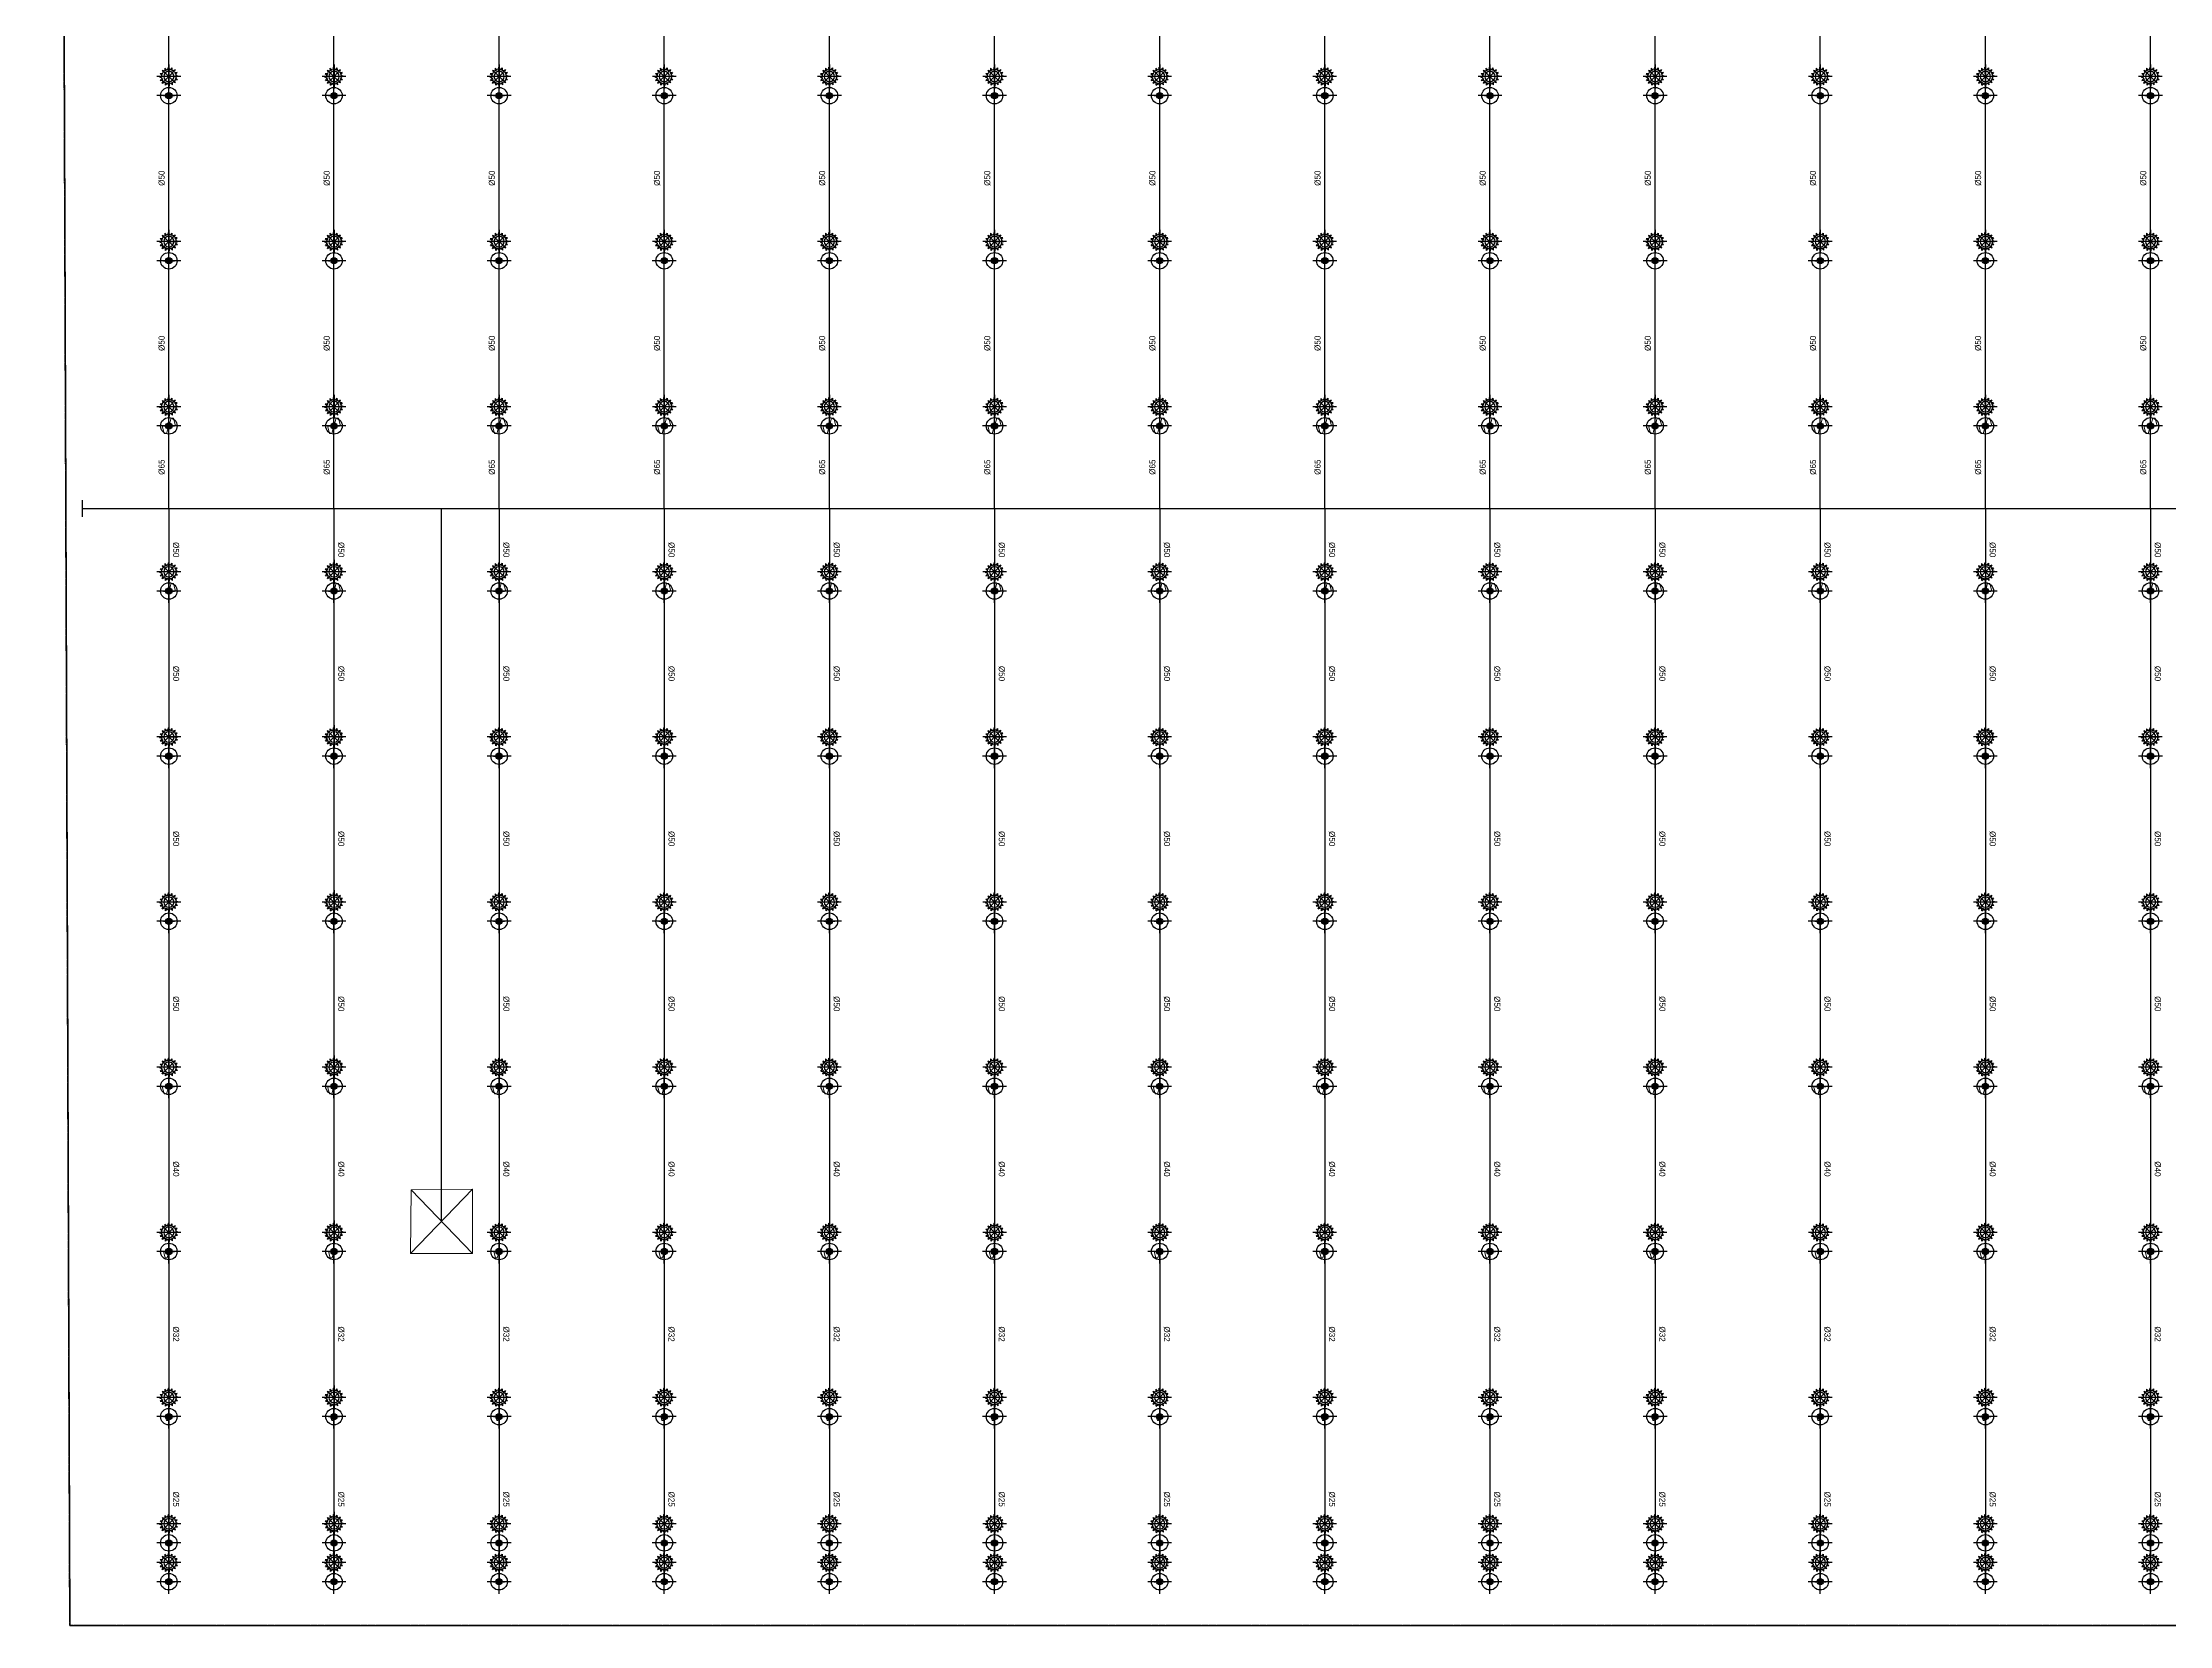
# Model space of a CAD drawing. Header units: millimetres. Extents: x 1706 to 534926, y -578380 to 27192.
# Drawn here: x 239674 to 278313, y -522271 to -493512 of the extents above; entities that cross this region are included whole.
import ezdxf

# ---------------------------------------------------------------- set-up
doc = ezdxf.new("R2010")
doc.units = ezdxf.units.MM
doc.linetypes.add('DASHDOT', pattern=[1, 0.5, -0.25, 0, -0.25])
doc.linetypes.add('DASHED', pattern=[19.05, 12.7, -6.35])
doc.layers.get('0').update_dxf_attribs({"color": 251})
for name, color, linetype in [('25∅', 1, 'DASHDOT'), ('floor boundary', 5, 'Continuous'), ('sprinkler - pipe branch', 1, 'Continuous'), ('sprinkler - pipe branch labels', 7, 'Continuous'), ('sprinkler - pipe branch markers', 8, 'Continuous'), ('sprinkler - pipe main', 1, 'Continuous'), ('sprinkler - pipe reducer', 30, 'Continuous'), ('sprinkler - sprinkler (above)', 4, 'Continuous')]:
    doc.layers.add(name, color=color, linetype=linetype)
doc.layers.add('FF-PENDENT SPRINKLER', color=7, linetype='Continuous', true_color=0xcc0099)
doc.layers.add('McD-FIRE-SPRINKLER LINES', color=1, linetype='Continuous', lineweight=9)

# ---------------------------------------------------------------- blocks, each defined once
blk = doc.blocks.new('shaft')
at = {"layer": 'McD-FIRE-SPRINKLER LINES'}
blk.add_lwpolyline([(-550, 570), (-564, -585), (564, -585), (564, 584)], close=True, dxfattribs=at)
for points in [[(564, 584), (-564, -585)], [(-550, 570), (564, -585)]]:
    blk.add_lwpolyline(points, dxfattribs=at)
blk = doc.blocks.new('UPRIGHT SPRINKLER -68°C')
at = {"color": 5}
for p, q in [((-106, 3, 3), (-81, 13, 3)), ((-106, 3, 3), (-82, -7, 3)), ((-74, 76, 3), (-49, 65, 3)), ((-74, 76, 3), (-64, 51, 3)), ((3, 106, 3), (-9, 80, 3)), ((3, 106, 3), (13, 79, 3)), ((76, 74, 3), (49, 63, 3)), ((76, 74, 3), (65, 47, 3)), ((105, -3, 3), (79, 9, 3)), ((-76, -73, 3), (-66, -49, 3)), ((-76, -73, 3), (-53, -63, 3)), ((-4, -105, 3), (-13, -81, 3)), ((-4, -105, 3), (7, -81, 3)), ((72, -77, 3), (47, -66, 3)), ((72, -77, 3), (62, -51, 3)), ((105, -3, 3), (79, -13, 3))]:
    blk.add_line(p, q, dxfattribs=at)
at = {"color": 6}
for p, q in [((-1, -1, 3), (-106, 4, 3)), ((-96, 45, 3), (-78, 25, 3)), ((-96, 45, 3), (-69, 44, 3)), ((72, -77, 3), (-74, 76, 3)), ((-36, 100, 3), (-38, 72, 3)), ((-36, 100, 3), (-17, 79, 3)), ((-1, -1, 3), (3, 106, 3)), ((76, 74, 3), (-1, -1, 3)), ((43, 98, 3), (21, 77, 3)), ((43, 98, 3), (42, 68, 3)), ((99, 38, 3), (70, 39, 3)), ((99, 38, 3), (78, 18, 3)), ((-99, -35, 3), (-80, -18, 3)), ((-99, -35, 3), (-74, -36, 3)), ((-76, -73, 3), (-1, -1, 3)), ((-45, -95, 3), (-44, -70, 3)), ((-45, -95, 3), (-26, -78, 3)), ((-1, -1, 3), (-4, -105, 3)), ((-1, -1, 3), (105, -3, 3)), ((36, -98, 3), (19, -79, 3)), ((36, -98, 3), (38, -72, 3)), ((96, -43, 3), (69, -42, 3)), ((96, -43, 3), (77, -22, 3))]:
    blk.add_line(p, q, dxfattribs=at)
at = {"color": 5, "elevation": 3}
for points in [[(-1, -136), (-1, 135)], [(-137, -1), (135, -1)]]:
    blk.add_lwpolyline(points, dxfattribs=at)
at = {"color": 3}
blk.add_circle((-1, -1, 3), 59.2, dxfattribs=at)
at = {"color": 5}
for start, end in [(140.8422, 170.3714), (95.6315, 125.6992), (51.7639, 79.8685), (6.8313, 35.8146), (184.8407, 216.5012), (230.6178, 261.7138), (276.0216, 306.5945), (321.5184, 351.2266)]:
    blk.add_arc((-1, -1, 3), 81.1, start, end, dxfattribs=at)
blk = doc.blocks.new('PENDENT SPRINKLER (RG)')
at = {"linetype": 'Continuous', "extrusion": (0.000667552, -0.000166966, 1)}
h = blk.add_hatch(color=5, dxfattribs=at)
h.dxf.hatch_style = 1
edge = h.paths.add_edge_path()
edge.add_arc((0, 0), 56.7, 44.562, 404.562, ccw=False)
at = {"layer": '25∅', "linetype": 'Continuous', "extrusion": (0.000667552, -0.000166966, 1)}
h = blk.add_hatch(color=5, dxfattribs=at)
h.dxf.hatch_style = 1
edge = h.paths.add_edge_path()
edge.add_arc((0, 0), 56.7, 44.562, 404.562, ccw=False)
at = {"color": 222, "linetype": 'Continuous', "true_color": 0xcc0099, "extrusion": (0.000667073, -0.000166479, 1)}
for points in [[(0, -217), (0, 217)], [(-217, 0), (217, 0)]]:
    blk.add_lwpolyline(points, dxfattribs=at)
at = {"color": 222, "linetype": 'Continuous', "true_color": 0xcc0099, "extrusion": (0.000667552, -0.000166966, 1)}
blk.add_circle((0, 0), 150, dxfattribs=at)
at = {"color": 5, "linetype": 'Continuous', "extrusion": (0.000667552, -0.000166966, 1)}
blk.add_circle((0, 0), 56.7, dxfattribs=at)
at = {"layer": '25∅', "color": 5, "linetype": 'Continuous', "extrusion": (0.000667552, -0.000166966, 1)}
blk.add_circle((0, 0), 56.7, dxfattribs=at)
at = {"layer": 'FF-PENDENT SPRINKLER', "extrusion": (1.02436e-19, 0, -1), "xscale": 1.588226225829954, "yscale": 1.588226225829954, "zscale": 1.588226225829954}
blk.add_blockref('UPRIGHT SPRINKLER -68°C', (-346, 1, -4), dxfattribs=at)
blk = doc.blocks.new('reducer')
at = {"layer": 'McD-FIRE-SPRINKLER LINES'}
blk.add_lwpolyline([(16, 55), (33, 55), (48, 0), (0, 0)], close=True, dxfattribs=at)

msp = doc.modelspace()

# ---------------------------------------------------------------- linework, layer by layer
at = {"layer": 'floor boundary'}
msp.add_lwpolyline([(239673.856, -383177.8), (240169.16, -522270.843), (318922.686, -522270.843), (318922.686, -463861.665), (296138.648, -463861.665)], close=True, dxfattribs=at)
at = {"layer": 'floor boundary', "linetype": 'DASHED'}
msp.add_lwpolyline([(240013.942, -478682.031), (318922.686, -478682.031), (318922.686, -522270.843), (240169.16, -522270.843)], close=True, dxfattribs=at)
at = {"layer": 'McD-FIRE-SPRINKLER LINES'}
msp.add_lwpolyline([(239673.856, -383177.8), (240169.16, -522270.843), (318922.686, -522270.843), (318922.686, -463861.665), (296138.648, -463861.665)], close=True, dxfattribs=at)
at = {"layer": 'sprinkler - pipe branch'}
for points in [[(241968.314, -494476.437), (241968.314, -491476.437)], [(244968.314, -494476.437), (244968.314, -491476.437)], [(247968.314, -494476.437), (247968.314, -491476.437)], [(250968.314, -494476.437), (250968.314, -491476.437)], [(253968.314, -494476.437), (253968.314, -491476.437)], [(256968.314, -494476.437), (256968.314, -491476.437)], [(259968.314, -494476.437), (259968.314, -491476.437)], [(262968.314, -494476.437), (262968.314, -491476.437)], [(265968.314, -494476.437), (265968.314, -491476.437)], [(268968.314, -494476.437), (268968.314, -491476.437)], [(271968.314, -494476.437), (271968.314, -491476.437)], [(274968.314, -494476.437), (274968.314, -491476.437)], [(277968.314, -494476.437), (277968.314, -491476.437)], [(241968.314, -497476.437), (241968.314, -494476.437)], [(244968.314, -497476.437), (244968.314, -494476.437)], [(247968.314, -497476.437), (247968.314, -494476.437)], [(250968.314, -497476.437), (250968.314, -494476.437)], [(253968.314, -497476.437), (253968.314, -494476.437)], [(256968.314, -497476.437), (256968.314, -494476.437)], [(259968.314, -497476.437), (259968.314, -494476.437)], [(262968.314, -497476.437), (262968.314, -494476.437)], [(265968.314, -497476.437), (265968.314, -494476.437)], [(268968.314, -497476.437), (268968.314, -494476.437)], [(271968.314, -497476.437), (271968.314, -494476.437)], [(274968.314, -497476.437), (274968.314, -494476.437)], [(277968.314, -497476.437), (277968.314, -494476.437)], [(241968.314, -500476.437), (241968.314, -497476.437)], [(244968.314, -500476.437), (244968.314, -497476.437)], [(247968.314, -500476.437), (247968.314, -497476.437)], [(250968.314, -500476.437), (250968.314, -497476.437)], [(253968.314, -500476.437), (253968.314, -497476.437)], [(256968.314, -500476.437), (256968.314, -497476.437)], [(259968.314, -500476.437), (259968.314, -497476.437)], [(262968.314, -500476.437), (262968.314, -497476.437)], [(265968.314, -500476.437), (265968.314, -497476.437)], [(268968.314, -500476.437), (268968.314, -497476.437)], [(271968.314, -500476.437), (271968.314, -497476.437)], [(274968.314, -500476.437), (274968.314, -497476.437)], [(277968.314, -500476.437), (277968.314, -497476.437)], [(241968.314, -501976.437), (241968.314, -500476.437)], [(244968.314, -501976.437), (244968.314, -500476.437)], [(247968.314, -501976.437), (247968.314, -500476.437)], [(250968.314, -501976.437), (250968.314, -500476.437)], [(253968.314, -501976.437), (253968.314, -500476.437)], [(256968.314, -501976.437), (256968.314, -500476.437)], [(259968.314, -501976.437), (259968.314, -500476.437)], [(262968.314, -501976.437), (262968.314, -500476.437)], [(265968.314, -501976.437), (265968.314, -500476.437)], [(268968.314, -501976.437), (268968.314, -500476.437)], [(271968.314, -501976.437), (271968.314, -500476.437)], [(274968.314, -501976.437), (274968.314, -500476.437)], [(277968.314, -501976.437), (277968.314, -500476.437)], [(241968.314, -501976.437), (241968.314, -503476.437)], [(244968.314, -501976.437), (244968.314, -503476.437)], [(247968.314, -501976.437), (247968.314, -503476.437)], [(250968.314, -501976.437), (250968.314, -503476.437)], [(253968.314, -501976.437), (253968.314, -503476.437)], [(256968.314, -501976.437), (256968.314, -503476.437)], [(259968.314, -501976.437), (259968.314, -503476.437)], [(262968.314, -501976.437), (262968.314, -503476.437)], [(265968.314, -501976.437), (265968.314, -503476.437)], [(268968.314, -501976.437), (268968.314, -503476.437)], [(271968.314, -501976.437), (271968.314, -503476.437)], [(274968.314, -501976.437), (274968.314, -503476.437)], [(277968.314, -501976.437), (277968.314, -503476.437)], [(241968.314, -503476.437), (241968.314, -506476.437)], [(244968.314, -503476.437), (244968.314, -506476.437)], [(247968.314, -503476.437), (247968.314, -506476.437)], [(250968.314, -503476.437), (250968.314, -506476.437)], [(253968.314, -503476.437), (253968.314, -506476.437)], [(256968.314, -503476.437), (256968.314, -506476.437)], [(259968.314, -503476.437), (259968.314, -506476.437)], [(262968.314, -503476.437), (262968.314, -506476.437)], [(265968.314, -503476.437), (265968.314, -506476.437)], [(268968.314, -503476.437), (268968.314, -506476.437)], [(271968.314, -503476.437), (271968.314, -506476.437)], [(274968.314, -503476.437), (274968.314, -506476.437)], [(277968.314, -503476.437), (277968.314, -506476.437)], [(241968.314, -506476.437), (241968.314, -509476.437)], [(244968.314, -506476.437), (244968.314, -509476.437)], [(247968.314, -506476.437), (247968.314, -509476.437)], [(250968.314, -506476.437), (250968.314, -509476.437)], [(253968.314, -506476.437), (253968.314, -509476.437)], [(256968.314, -506476.437), (256968.314, -509476.437)], [(259968.314, -506476.437), (259968.314, -509476.437)], [(262968.314, -506476.437), (262968.314, -509476.437)], [(265968.314, -506476.437), (265968.314, -509476.437)], [(268968.314, -506476.437), (268968.314, -509476.437)], [(271968.314, -506476.437), (271968.314, -509476.437)], [(274968.314, -506476.437), (274968.314, -509476.437)], [(277968.314, -506476.437), (277968.314, -509476.437)], [(241968.314, -509476.437), (241968.314, -512476.437)], [(244968.314, -509476.437), (244968.314, -512476.437)], [(247968.314, -509476.437), (247968.314, -512476.437)], [(250968.314, -509476.437), (250968.314, -512476.437)], [(253968.314, -509476.437), (253968.314, -512476.437)], [(256968.314, -509476.437), (256968.314, -512476.437)], [(259968.314, -509476.437), (259968.314, -512476.437)], [(262968.314, -509476.437), (262968.314, -512476.437)], [(265968.314, -509476.437), (265968.314, -512476.437)], [(268968.314, -509476.437), (268968.314, -512476.437)], [(271968.314, -509476.437), (271968.314, -512476.437)], [(274968.314, -509476.437), (274968.314, -512476.437)], [(277968.314, -509476.437), (277968.314, -512476.437)], [(241968.314, -512476.437), (241968.314, -515476.437)], [(244968.314, -512476.437), (244968.314, -515476.437)], [(247968.314, -512476.437), (247968.314, -515476.437)], [(250968.314, -512476.437), (250968.314, -515476.437)], [(253968.314, -512476.437), (253968.314, -515476.437)], [(256968.314, -512476.437), (256968.314, -515476.437)], [(259968.314, -512476.437), (259968.314, -515476.437)], [(262968.314, -512476.437), (262968.314, -515476.437)], [(265968.314, -512476.437), (265968.314, -515476.437)], [(268968.314, -512476.437), (268968.314, -515476.437)], [(271968.314, -512476.437), (271968.314, -515476.437)], [(274968.314, -512476.437), (274968.314, -515476.437)], [(277968.314, -512476.437), (277968.314, -515476.437)], [(241968.314, -515476.437), (241968.314, -518476.437)], [(244968.314, -515476.437), (244968.314, -518476.437)], [(247968.314, -515476.437), (247968.314, -518476.437)], [(250968.314, -515476.437), (250968.314, -518476.437)], [(253968.314, -515476.437), (253968.314, -518476.437)], [(256968.314, -515476.437), (256968.314, -518476.437)], [(259968.314, -515476.437), (259968.314, -518476.437)], [(262968.314, -515476.437), (262968.314, -518476.437)], [(265968.314, -515476.437), (265968.314, -518476.437)], [(268968.314, -515476.437), (268968.314, -518476.437)], [(271968.314, -515476.437), (271968.314, -518476.437)], [(274968.314, -515476.437), (274968.314, -518476.437)], [(277968.314, -515476.437), (277968.314, -518476.437)], [(241968.314, -518476.437), (241968.314, -521476.437)], [(244968.314, -518476.437), (244968.314, -521476.437)], [(247968.314, -518476.437), (247968.314, -521476.437)], [(250968.314, -518476.437), (250968.314, -521476.437)], [(253968.314, -518476.437), (253968.314, -521476.437)], [(256968.314, -518476.437), (256968.314, -521476.437)], [(259968.314, -518476.437), (259968.314, -521476.437)], [(262968.314, -518476.437), (262968.314, -521476.437)], [(265968.314, -518476.437), (265968.314, -521476.437)], [(268968.314, -518476.437), (268968.314, -521476.437)], [(271968.314, -518476.437), (271968.314, -521476.437)], [(274968.314, -518476.437), (274968.314, -521476.437)], [(277968.314, -518476.437), (277968.314, -521476.437)]]:
    msp.add_lwpolyline(points, dxfattribs=at)
at = {"layer": 'sprinkler - pipe branch markers'}
for p, q in [((241868.314, -494476.437), (242068.314, -494476.437)), ((244868.314, -494476.437), (245068.314, -494476.437)), ((247868.314, -494476.437), (248068.314, -494476.437)), ((250868.314, -494476.437), (251068.314, -494476.437)), ((253868.314, -494476.437), (254068.314, -494476.437)), ((256868.314, -494476.437), (257068.314, -494476.437)), ((259868.314, -494476.437), (260068.314, -494476.437)), ((262868.314, -494476.437), (263068.314, -494476.437)), ((265868.314, -494476.437), (266068.314, -494476.437)), ((268868.314, -494476.437), (269068.314, -494476.437)), ((271868.314, -494476.437), (272068.314, -494476.437)), ((274868.314, -494476.437), (275068.314, -494476.437)), ((277868.314, -494476.437), (278068.314, -494476.437)), ((241868.314, -497476.437), (242068.314, -497476.437)), ((244868.314, -497476.437), (245068.314, -497476.437)), ((247868.314, -497476.437), (248068.314, -497476.437)), ((250868.314, -497476.437), (251068.314, -497476.437)), ((253868.314, -497476.437), (254068.314, -497476.437)), ((256868.314, -497476.437), (257068.314, -497476.437)), ((259868.314, -497476.437), (260068.314, -497476.437)), ((262868.314, -497476.437), (263068.314, -497476.437)), ((265868.314, -497476.437), (266068.314, -497476.437)), ((268868.314, -497476.437), (269068.314, -497476.437)), ((271868.314, -497476.437), (272068.314, -497476.437)), ((274868.314, -497476.437), (275068.314, -497476.437)), ((277868.314, -497476.437), (278068.314, -497476.437)), ((241868.314, -500476.437), (242068.314, -500476.437)), ((244868.314, -500476.437), (245068.314, -500476.437)), ((247868.314, -500476.437), (248068.314, -500476.437)), ((250868.314, -500476.437), (251068.314, -500476.437)), ((253868.314, -500476.437), (254068.314, -500476.437)), ((256868.314, -500476.437), (257068.314, -500476.437)), ((259868.314, -500476.437), (260068.314, -500476.437)), ((262868.314, -500476.437), (263068.314, -500476.437)), ((265868.314, -500476.437), (266068.314, -500476.437)), ((268868.314, -500476.437), (269068.314, -500476.437)), ((271868.314, -500476.437), (272068.314, -500476.437)), ((274868.314, -500476.437), (275068.314, -500476.437)), ((277868.314, -500476.437), (278068.314, -500476.437)), ((241868.314, -503476.437), (242068.314, -503476.437)), ((244868.314, -503476.437), (245068.314, -503476.437)), ((247868.314, -503476.437), (248068.314, -503476.437)), ((250868.314, -503476.437), (251068.314, -503476.437)), ((253868.314, -503476.437), (254068.314, -503476.437)), ((256868.314, -503476.437), (257068.314, -503476.437)), ((259868.314, -503476.437), (260068.314, -503476.437)), ((262868.314, -503476.437), (263068.314, -503476.437)), ((265868.314, -503476.437), (266068.314, -503476.437)), ((268868.314, -503476.437), (269068.314, -503476.437)), ((271868.314, -503476.437), (272068.314, -503476.437)), ((274868.314, -503476.437), (275068.314, -503476.437)), ((277868.314, -503476.437), (278068.314, -503476.437)), ((241868.314, -506476.437), (242068.314, -506476.437)), ((244868.314, -506476.437), (245068.314, -506476.437)), ((247868.314, -506476.437), (248068.314, -506476.437)), ((250868.314, -506476.437), (251068.314, -506476.437)), ((253868.314, -506476.437), (254068.314, -506476.437)), ((256868.314, -506476.437), (257068.314, -506476.437)), ((259868.314, -506476.437), (260068.314, -506476.437)), ((262868.314, -506476.437), (263068.314, -506476.437)), ((265868.314, -506476.437), (266068.314, -506476.437)), ((268868.314, -506476.437), (269068.314, -506476.437)), ((271868.314, -506476.437), (272068.314, -506476.437)), ((274868.314, -506476.437), (275068.314, -506476.437)), ((277868.314, -506476.437), (278068.314, -506476.437)), ((241868.314, -509476.437), (242068.314, -509476.437)), ((244868.314, -509476.437), (245068.314, -509476.437)), ((247868.314, -509476.437), (248068.314, -509476.437)), ((250868.314, -509476.437), (251068.314, -509476.437)), ((253868.314, -509476.437), (254068.314, -509476.437)), ((256868.314, -509476.437), (257068.314, -509476.437)), ((259868.314, -509476.437), (260068.314, -509476.437)), ((262868.314, -509476.437), (263068.314, -509476.437)), ((265868.314, -509476.437), (266068.314, -509476.437)), ((268868.314, -509476.437), (269068.314, -509476.437)), ((271868.314, -509476.437), (272068.314, -509476.437)), ((274868.314, -509476.437), (275068.314, -509476.437)), ((277868.314, -509476.437), (278068.314, -509476.437)), ((241868.314, -512476.437), (242068.314, -512476.437)), ((244868.314, -512476.437), (245068.314, -512476.437)), ((247868.314, -512476.437), (248068.314, -512476.437)), ((250868.314, -512476.437), (251068.314, -512476.437)), ((253868.314, -512476.437), (254068.314, -512476.437)), ((256868.314, -512476.437), (257068.314, -512476.437)), ((259868.314, -512476.437), (260068.314, -512476.437)), ((262868.314, -512476.437), (263068.314, -512476.437)), ((265868.314, -512476.437), (266068.314, -512476.437)), ((268868.314, -512476.437), (269068.314, -512476.437)), ((271868.314, -512476.437), (272068.314, -512476.437)), ((274868.314, -512476.437), (275068.314, -512476.437)), ((277868.314, -512476.437), (278068.314, -512476.437)), ((241868.314, -515476.437), (242068.314, -515476.437)), ((244868.314, -515476.437), (245068.314, -515476.437)), ((247868.314, -515476.437), (248068.314, -515476.437)), ((250868.314, -515476.437), (251068.314, -515476.437)), ((253868.314, -515476.437), (254068.314, -515476.437)), ((256868.314, -515476.437), (257068.314, -515476.437)), ((259868.314, -515476.437), (260068.314, -515476.437)), ((262868.314, -515476.437), (263068.314, -515476.437)), ((265868.314, -515476.437), (266068.314, -515476.437)), ((268868.314, -515476.437), (269068.314, -515476.437)), ((271868.314, -515476.437), (272068.314, -515476.437)), ((274868.314, -515476.437), (275068.314, -515476.437)), ((277868.314, -515476.437), (278068.314, -515476.437)), ((241868.314, -518476.437), (242068.314, -518476.437)), ((244868.314, -518476.437), (245068.314, -518476.437)), ((247868.314, -518476.437), (248068.314, -518476.437)), ((250868.314, -518476.437), (251068.314, -518476.437)), ((253868.314, -518476.437), (254068.314, -518476.437)), ((256868.314, -518476.437), (257068.314, -518476.437)), ((259868.314, -518476.437), (260068.314, -518476.437)), ((262868.314, -518476.437), (263068.314, -518476.437)), ((265868.314, -518476.437), (266068.314, -518476.437)), ((268868.314, -518476.437), (269068.314, -518476.437)), ((271868.314, -518476.437), (272068.314, -518476.437)), ((274868.314, -518476.437), (275068.314, -518476.437)), ((277868.314, -518476.437), (278068.314, -518476.437)), ((241868.314, -521476.437), (242068.314, -521476.437)), ((244868.314, -521476.437), (245068.314, -521476.437)), ((247868.314, -521476.437), (248068.314, -521476.437)), ((250868.314, -521476.437), (251068.314, -521476.437)), ((253868.314, -521476.437), (254068.314, -521476.437)), ((256868.314, -521476.437), (257068.314, -521476.437)), ((259868.314, -521476.437), (260068.314, -521476.437)), ((262868.314, -521476.437), (263068.314, -521476.437)), ((265868.314, -521476.437), (266068.314, -521476.437)), ((268868.314, -521476.437), (269068.314, -521476.437)), ((271868.314, -521476.437), (272068.314, -521476.437)), ((274868.314, -521476.437), (275068.314, -521476.437)), ((277868.314, -521476.437), (278068.314, -521476.437))]:
    msp.add_line(p, q, dxfattribs=at)
at = {"layer": 'sprinkler - pipe main'}
for points in [[(240396.892, -502126.437), (240396.892, -501826.437)], [(240396.892, -501976.437), (318622.686, -501976.437)], [(246920.636, -514925.246), (246920.636, -501976.437)]]:
    msp.add_lwpolyline(points, dxfattribs=at)

# ---------------------------------------------------------------- block references
at = {"layer": 'McD-FIRE-SPRINKLER LINES'}
msp.add_blockref('shaft', (246920.636, -514925.246), dxfattribs=at)
at = {"layer": 'sprinkler - pipe reducer', "color": 30, "xscale": 2.5, "yscale": 2.5, "zscale": 2.5}
for p in [(241968.314, -500476.437), (244968.314, -500476.437), (247968.314, -500476.437), (250968.314, -500476.437), (253968.314, -500476.437), (256968.314, -500476.437), (259968.314, -500476.437), (262968.314, -500476.437), (265968.314, -500476.437), (268968.314, -500476.437), (271968.314, -500476.437), (274968.314, -500476.437), (277968.314, -500476.437), (241968.314, -503476.437), (244968.314, -503476.437), (247968.314, -503476.437), (250968.314, -503476.437), (253968.314, -503476.437), (256968.314, -503476.437), (259968.314, -503476.437), (262968.314, -503476.437), (265968.314, -503476.437), (268968.314, -503476.437), (271968.314, -503476.437), (274968.314, -503476.437), (277968.314, -503476.437)]:
    msp.add_blockref('reducer', p, dxfattribs=at)
at = {"layer": 'sprinkler - pipe reducer', "color": 30, "rotation": 180}
for p, xscale, yscale, zscale in [((241968.314, -500476.437), 2.5, 2.5, 2.5), ((244968.314, -500476.437), 2.5, 2.5, 2.5), ((247968.314, -500476.437), 2.5, 2.5, 2.5), ((250968.314, -500476.437), 2.5, 2.5, 2.5), ((253968.314, -500476.437), 2.5, 2.5, 2.5), ((256968.314, -500476.437), 2.5, 2.5, 2.5), ((259968.314, -500476.437), 2.5, 2.5, 2.5), ((262968.314, -500476.437), 2.5, 2.5, 2.5), ((265968.314, -500476.437), 2.5, 2.5, 2.5), ((268968.314, -500476.437), 2.5, 2.5, 2.5), ((271968.314, -500476.437), 2.5, 2.5, 2.5), ((274968.314, -500476.437), 2.5, 2.5, 2.5), ((277968.314, -500476.437), 2.5, 2.5, 2.5), ((241968.314, -512476.437), 2.5, 2.5, 2.5), ((244968.314, -512476.437), 2.5, 2.5, 2.5), ((247968.314, -512476.437), 2.5, 2.5, 2.5), ((250968.314, -512476.437), 2.5, 2.5, 2.5), ((253968.314, -512476.437), 2.5, 2.5, 2.5), ((256968.314, -512476.437), 2.5, 2.5, 2.5), ((259968.314, -512476.437), 2.5, 2.5, 2.5), ((262968.314, -512476.437), 2.5, 2.5, 2.5), ((265968.314, -512476.437), 2.5, 2.5, 2.5), ((268968.314, -512476.437), 2.5, 2.5, 2.5), ((271968.314, -512476.437), 2.5, 2.5, 2.5), ((274968.314, -512476.437), 2.5, 2.5, 2.5), ((277968.314, -512476.437), 2.5, 2.5, 2.5), ((241968.314, -515476.437), 2.061508256296826, 2.061508256296826, 2.061508256296826), ((244968.314, -515476.437), 2.061508256296826, 2.061508256296826, 2.061508256296826), ((247968.314, -515476.437), 2.061508256296826, 2.061508256296826, 2.061508256296826), ((250968.314, -515476.437), 2.061508256296826, 2.061508256296826, 2.061508256296826), ((253968.314, -515476.437), 2.061508256296826, 2.061508256296826, 2.061508256296826), ((256968.314, -515476.437), 2.061508256296826, 2.061508256296826, 2.061508256296826), ((259968.314, -515476.437), 2.061508256296826, 2.061508256296826, 2.061508256296826), ((262968.314, -515476.437), 2.061508256296826, 2.061508256296826, 2.061508256296826), ((265968.314, -515476.437), 2.061508256296826, 2.061508256296826, 2.061508256296826), ((268968.314, -515476.437), 2.061508256296826, 2.061508256296826, 2.061508256296826), ((271968.314, -515476.437), 2.061508256296826, 2.061508256296826, 2.061508256296826), ((274968.314, -515476.437), 2.061508256296826, 2.061508256296826, 2.061508256296826), ((277968.314, -515476.437), 2.061508256296826, 2.061508256296826, 2.061508256296826), ((241968.314, -518476.437), 1.271941932564014, 1.271941932564014, 1.271941932564014), ((244968.314, -518476.437), 1.271941932564014, 1.271941932564014, 1.271941932564014), ((247968.314, -518476.437), 1.271941932564014, 1.271941932564014, 1.271941932564014), ((250968.314, -518476.437), 1.271941932564014, 1.271941932564014, 1.271941932564014), ((253968.314, -518476.437), 1.271941932564014, 1.271941932564014, 1.271941932564014), ((256968.314, -518476.437), 1.271941932564014, 1.271941932564014, 1.271941932564014), ((259968.314, -518476.437), 1.271941932564014, 1.271941932564014, 1.271941932564014), ((262968.314, -518476.437), 1.271941932564014, 1.271941932564014, 1.271941932564014), ((265968.314, -518476.437), 1.271941932564014, 1.271941932564014, 1.271941932564014), ((268968.314, -518476.437), 1.271941932564014, 1.271941932564014, 1.271941932564014), ((271968.314, -518476.437), 1.271941932564014, 1.271941932564014, 1.271941932564014), ((274968.314, -518476.437), 1.271941932564014, 1.271941932564014, 1.271941932564014), ((277968.314, -518476.437), 1.271941932564014, 1.271941932564014, 1.271941932564014)]:
    msp.add_blockref('reducer', p, dxfattribs=dict(at, xscale=xscale, yscale=yscale, zscale=zscale))
at = {"layer": 'sprinkler - sprinkler (above)', "rotation": 90}
for p in [(241968.314, -494476.437), (244968.314, -494476.437), (247968.314, -494476.437), (250968.314, -494476.437), (253968.314, -494476.437), (256968.314, -494476.437), (259968.314, -494476.437), (262968.314, -494476.437), (265968.314, -494476.437), (268968.314, -494476.437), (271968.314, -494476.437), (274968.314, -494476.437), (277968.314, -494476.437), (241968.314, -497476.437), (244968.314, -497476.437), (247968.314, -497476.437), (250968.314, -497476.437), (253968.314, -497476.437), (256968.314, -497476.437), (259968.314, -497476.437), (262968.314, -497476.437), (265968.314, -497476.437), (268968.314, -497476.437), (271968.314, -497476.437), (274968.314, -497476.437), (277968.314, -497476.437), (241968.314, -500476.437), (244968.314, -500476.437), (247968.314, -500476.437), (250968.314, -500476.437), (253968.314, -500476.437), (256968.314, -500476.437), (259968.314, -500476.437), (262968.314, -500476.437), (265968.314, -500476.437), (268968.314, -500476.437), (271968.314, -500476.437), (274968.314, -500476.437), (277968.314, -500476.437), (241968.314, -503476.437), (244968.314, -503476.437), (247968.314, -503476.437), (250968.314, -503476.437), (253968.314, -503476.437), (256968.314, -503476.437), (259968.314, -503476.437), (262968.314, -503476.437), (265968.314, -503476.437), (268968.314, -503476.437), (271968.314, -503476.437), (274968.314, -503476.437), (277968.314, -503476.437), (241968.314, -506476.437), (244968.314, -506476.437), (247968.314, -506476.437), (250968.314, -506476.437), (253968.314, -506476.437), (256968.314, -506476.437), (259968.314, -506476.437), (262968.314, -506476.437), (265968.314, -506476.437), (268968.314, -506476.437), (271968.314, -506476.437), (274968.314, -506476.437), (277968.314, -506476.437), (241968.314, -509476.437), (244968.314, -509476.437), (247968.314, -509476.437), (250968.314, -509476.437), (253968.314, -509476.437), (256968.314, -509476.437), (259968.314, -509476.437), (262968.314, -509476.437), (265968.314, -509476.437), (268968.314, -509476.437), (271968.314, -509476.437), (274968.314, -509476.437), (277968.314, -509476.437), (241968.314, -512476.437), (244968.314, -512476.437), (247968.314, -512476.437), (250968.314, -512476.437), (253968.314, -512476.437), (256968.314, -512476.437), (259968.314, -512476.437), (262968.314, -512476.437), (265968.314, -512476.437), (268968.314, -512476.437), (271968.314, -512476.437), (274968.314, -512476.437), (277968.314, -512476.437), (241968.314, -515476.437), (244968.314, -515476.437), (247968.314, -515476.437), (250968.314, -515476.437), (253968.314, -515476.437), (256968.314, -515476.437), (259968.314, -515476.437), (262968.314, -515476.437), (265968.314, -515476.437), (268968.314, -515476.437), (271968.314, -515476.437), (274968.314, -515476.437), (277968.314, -515476.437), (241968.314, -518476.437), (244968.314, -518476.437), (247968.314, -518476.437), (250968.314, -518476.437), (253968.314, -518476.437), (256968.314, -518476.437), (259968.314, -518476.437), (262968.314, -518476.437), (265968.314, -518476.437), (268968.314, -518476.437), (271968.314, -518476.437), (274968.314, -518476.437), (277968.314, -518476.437), (241968.314, -520770.843), (244968.314, -520770.843), (247968.314, -520770.843), (250968.314, -520770.843), (253968.314, -520770.843), (256968.314, -520770.843), (259968.314, -520770.843), (262968.314, -520770.843), (265968.314, -520770.843), (268968.314, -520770.843), (271968.314, -520770.843), (274968.314, -520770.843), (277968.314, -520770.843), (241968.314, -521476.437), (244968.314, -521476.437), (247968.314, -521476.437), (250968.314, -521476.437), (253968.314, -521476.437), (256968.314, -521476.437), (259968.314, -521476.437), (262968.314, -521476.437), (265968.314, -521476.437), (268968.314, -521476.437), (271968.314, -521476.437), (274968.314, -521476.437), (277968.314, -521476.437)]:
    msp.add_blockref('PENDENT SPRINKLER (RG)', p, dxfattribs=at)

# ---------------------------------------------------------------- texts
at = {"layer": 'sprinkler - pipe branch labels', "char_height": 110, "attachment_point": 5}
for s, insert, rotation in [('Ø50', (241838.314, -495976.437), 90), ('Ø50', (244838.314, -495976.437), 90), ('Ø50', (247838.314, -495976.437), 90), ('Ø50', (250838.314, -495976.437), 90), ('Ø50', (253838.314, -495976.437), 90), ('Ø50', (256838.314, -495976.437), 90), ('Ø50', (259838.314, -495976.437), 90), ('Ø50', (262838.314, -495976.437), 90), ('Ø50', (265838.314, -495976.437), 90), ('Ø50', (268838.314, -495976.437), 90), ('Ø50', (271838.314, -495976.437), 90), ('Ø50', (274838.314, -495976.437), 90), ('Ø50', (277838.314, -495976.437), 90), ('Ø50', (241838.314, -498976.437), 90), ('Ø50', (244838.314, -498976.437), 90), ('Ø50', (247838.314, -498976.437), 90), ('Ø50', (250838.314, -498976.437), 90), ('Ø50', (253838.314, -498976.437), 90), ('Ø50', (256838.314, -498976.437), 90), ('Ø50', (259838.314, -498976.437), 90), ('Ø50', (262838.314, -498976.437), 90), ('Ø50', (265838.314, -498976.437), 90), ('Ø50', (268838.314, -498976.437), 90), ('Ø50', (271838.314, -498976.437), 90), ('Ø50', (274838.314, -498976.437), 90), ('Ø50', (277838.314, -498976.437), 90), ('Ø65', (241838.314, -501226.437), 90), ('Ø65', (244838.314, -501226.437), 90), ('Ø65', (247838.314, -501226.437), 90), ('Ø65', (250838.314, -501226.437), 90), ('Ø65', (253838.314, -501226.437), 90), ('Ø65', (256838.314, -501226.437), 90), ('Ø65', (259838.314, -501226.437), 90), ('Ø65', (262838.314, -501226.437), 90), ('Ø65', (265838.314, -501226.437), 90), ('Ø65', (268838.314, -501226.437), 90), ('Ø65', (271838.314, -501226.437), 90), ('Ø65', (274838.314, -501226.437), 90), ('Ø65', (277838.314, -501226.437), 90), ('Ø50', (242098.314, -502726.437), 270), ('Ø50', (245098.314, -502726.437), 270), ('Ø50', (248098.314, -502726.437), 270), ('Ø50', (251098.314, -502726.437), 270), ('Ø50', (254098.314, -502726.437), 270), ('Ø50', (257098.314, -502726.437), 270), ('Ø50', (260098.314, -502726.437), 270), ('Ø50', (263098.314, -502726.437), 270), ('Ø50', (266098.314, -502726.437), 270), ('Ø50', (269098.314, -502726.437), 270), ('Ø50', (272098.314, -502726.437), 270), ('Ø50', (275098.314, -502726.437), 270), ('Ø50', (278098.314, -502726.437), 270), ('Ø50', (242098.314, -504976.437), 270), ('Ø50', (245098.314, -504976.437), 270), ('Ø50', (248098.314, -504976.437), 270), ('Ø50', (251098.314, -504976.437), 270), ('Ø50', (254098.314, -504976.437), 270), ('Ø50', (257098.314, -504976.437), 270), ('Ø50', (260098.314, -504976.437), 270), ('Ø50', (263098.314, -504976.437), 270), ('Ø50', (266098.314, -504976.437), 270), ('Ø50', (269098.314, -504976.437), 270), ('Ø50', (272098.314, -504976.437), 270), ('Ø50', (275098.314, -504976.437), 270), ('Ø50', (278098.314, -504976.437), 270), ('Ø50', (242098.314, -507976.437), 270), ('Ø50', (245098.314, -507976.437), 270), ('Ø50', (248098.314, -507976.437), 270), ('Ø50', (251098.314, -507976.437), 270), ('Ø50', (254098.314, -507976.437), 270), ('Ø50', (257098.314, -507976.437), 270), ('Ø50', (260098.314, -507976.437), 270), ('Ø50', (263098.314, -507976.437), 270), ('Ø50', (266098.314, -507976.437), 270), ('Ø50', (269098.314, -507976.437), 270), ('Ø50', (272098.314, -507976.437), 270), ('Ø50', (275098.314, -507976.437), 270), ('Ø50', (278098.314, -507976.437), 270), ('Ø50', (242098.314, -510976.437), 270), ('Ø50', (245098.314, -510976.437), 270), ('Ø50', (248098.314, -510976.437), 270), ('Ø50', (251098.314, -510976.437), 270), ('Ø50', (254098.314, -510976.437), 270), ('Ø50', (257098.314, -510976.437), 270), ('Ø50', (260098.314, -510976.437), 270), ('Ø50', (263098.314, -510976.437), 270), ('Ø50', (266098.314, -510976.437), 270), ('Ø50', (269098.314, -510976.437), 270), ('Ø50', (272098.314, -510976.437), 270), ('Ø50', (275098.314, -510976.437), 270), ('Ø50', (278098.314, -510976.437), 270), ('Ø40', (242098.314, -513976.437), 270), ('Ø40', (245098.314, -513976.437), 270), ('Ø40', (248098.314, -513976.437), 270), ('Ø40', (251098.314, -513976.437), 270), ('Ø40', (254098.314, -513976.437), 270), ('Ø40', (257098.314, -513976.437), 270), ('Ø40', (260098.314, -513976.437), 270), ('Ø40', (263098.314, -513976.437), 270), ('Ø40', (266098.314, -513976.437), 270), ('Ø40', (269098.314, -513976.437), 270), ('Ø40', (272098.314, -513976.437), 270), ('Ø40', (275098.314, -513976.437), 270), ('Ø40', (278098.314, -513976.437), 270), ('Ø32', (242098.314, -516976.437), 270), ('Ø32', (245098.314, -516976.437), 270), ('Ø32', (248098.314, -516976.437), 270), ('Ø32', (251098.314, -516976.437), 270), ('Ø32', (254098.314, -516976.437), 270), ('Ø32', (257098.314, -516976.437), 270), ('Ø32', (260098.314, -516976.437), 270), ('Ø32', (263098.314, -516976.437), 270), ('Ø32', (266098.314, -516976.437), 270), ('Ø32', (269098.314, -516976.437), 270), ('Ø32', (272098.314, -516976.437), 270), ('Ø32', (275098.314, -516976.437), 270), ('Ø32', (278098.314, -516976.437), 270), ('Ø25', (242098.314, -519976.437), 270), ('Ø25', (245098.314, -519976.437), 270), ('Ø25', (248098.314, -519976.437), 270), ('Ø25', (251098.314, -519976.437), 270), ('Ø25', (254098.314, -519976.437), 270), ('Ø25', (257098.314, -519976.437), 270), ('Ø25', (260098.314, -519976.437), 270), ('Ø25', (263098.314, -519976.437), 270), ('Ø25', (266098.314, -519976.437), 270), ('Ø25', (269098.314, -519976.437), 270), ('Ø25', (272098.314, -519976.437), 270), ('Ø25', (275098.314, -519976.437), 270), ('Ø25', (278098.314, -519976.437), 270)]:
    msp.add_mtext(s, dxfattribs=dict(at, insert=insert, rotation=rotation))

doc.saveas('drawing.dxf')
